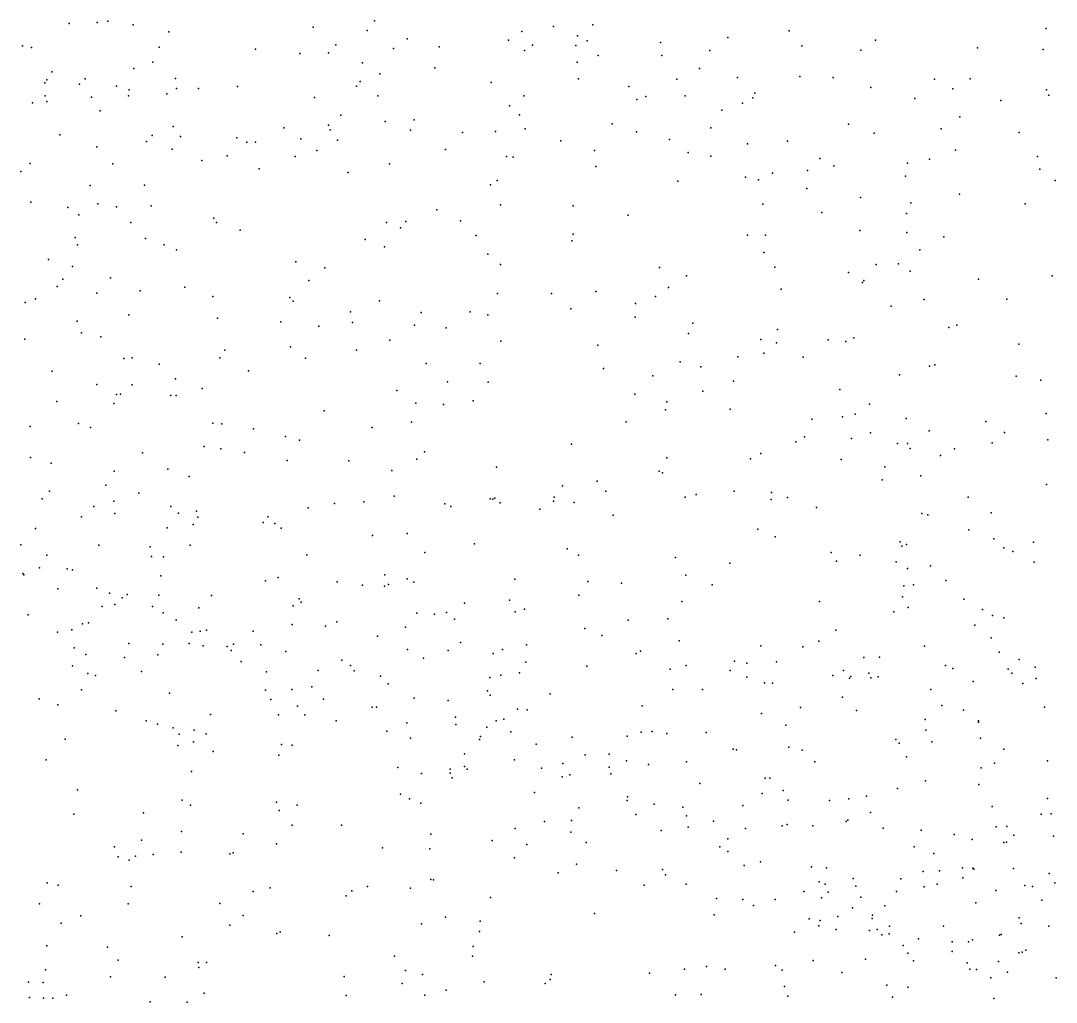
# Model space of a CAD drawing. Header units: metres. Extents: x -25 to 25, y -27.7 to 27.8.
# Drawn here: x 0.209 to 0.914, y -3.341 to -2.672 of the extents above; entities that cross this region are included whole.
import ezdxf

# ---------------------------------------------------------------- set-up
doc = ezdxf.new("R2010")
doc.units = ezdxf.units.M

msp = doc.modelspace()

# ---------------------------------------------------------------- linework, layer by layer
for p in [(0.2416, -2.6736, 4.6429), (0.2606, -2.6731, -0.9456), (0.2679, -2.672, 11.9811), (0.4498, -2.6718, 10.6394), (0.2853, -2.6747, 10.8343), (0.3096, -2.6794, 6.7393), (0.408, -2.6762, -1.2391), (0.4447, -2.6785, 4.4639), (0.55, -2.6791, -12.1851), (0.5717, -2.6757, 15.2177), (0.5984, -2.6747, 10.5222), (0.7323, -2.6788, 24.5955), (0.9073, -2.677, -5.6068), (0.4233, -2.6883, -1.344), (0.472, -2.6841, -12.0682), (0.5409, -2.6851, 4.3523), (0.5574, -2.6884, -5.4107), (0.5869, -2.6886, 1.5348), (0.5881, -2.682, -1.6557), (0.5947, -2.6856, 4.2865), (0.6447, -2.6866, 15.2828), (0.6904, -2.6832, 10.467), (0.791, -2.6851, -3.3613), (0.2099, -2.6889, -11.6412), (0.2159, -2.69, 12.5822), (0.303, -2.6899, 25.3898), (0.3686, -2.6912, -11.8854), (0.3988, -2.6942, 4.5336), (0.4183, -2.6938, 25.2059), (0.4627, -2.6908, 25.109), (0.4937, -2.6896, 15.2539), (0.5519, -2.692, -22.9396), (0.602, -2.6954, -24.0134), (0.6454, -2.6954, 15.3744), (0.6783, -2.692, -12.2957), (0.7408, -2.6889, 3.5488), (0.781, -2.6918, -12.3701), (0.8607, -2.6903, 15.3963), (0.9053, -2.6914, 24.3967), (0.2987, -2.7, 15.353), (0.4415, -2.7005, -25.1779), (0.5878, -2.7, 3.193), (0.2298, -2.7066, 15.4657), (0.2857, -2.7043, 19.3815), (0.4534, -2.7079, -1.5011), (0.4908, -2.7039, 15.4081), (0.6712, -2.7043, 15.4639), (0.225, -2.7141, 4.7027), (0.2264, -2.7122, 25.5264), (0.2487, -2.715, 19.1221), (0.2525, -2.7115, 22.7876), (0.2739, -2.7164, 2.9086), (0.314, -2.7112, 15.4893), (0.3563, -2.7166, 2.9575), (0.4375, -2.7165, 22.8474), (0.4399, -2.7133, 15.5258), (0.5292, -2.7138, 15.6377), (0.5888, -2.7113, -1.0639), (0.6229, -2.7166, 3.2572), (0.6558, -2.7116, 15.6125), (0.6971, -2.7106, 4.1538), (0.7395, -2.7099, 4.0798), (0.7622, -2.7104, 15.5178), (0.8314, -2.7116, 3.0403), (0.8556, -2.7114, -5.5614), (0.2252, -2.723, 1.2371), (0.2568, -2.7239, -1.0053), (0.282, -2.7229, 20.7635), (0.2825, -2.719, 12.0644), (0.3081, -2.7216, -3.8438), (0.3147, -2.718, -1.0732), (0.3297, -2.718, 22.1244), (0.452, -2.7231, -11.9696), (0.5515, -2.723, 3.1567), (0.6346, -2.7234, -5.433), (0.6615, -2.723, 23.0304), (0.7088, -2.7212, 3.3924), (0.7879, -2.7172, 23.1711), (0.8439, -2.7183, 10.3726), (0.9076, -2.7189, 15.4666), (0.9092, -2.7226, -1.9769), (0.2167, -2.7277, -0.9836), (0.2265, -2.7268, 22.4895), (0.4087, -2.7241, 15.6684), (0.5416, -2.7297, -1.6302), (0.6284, -2.7255, 15.7366), (0.7005, -2.7279, -5.4696), (0.7076, -2.7243, 15.7034), (0.818, -2.7248, 15.6639), (0.8765, -2.7261, -21.692), (0.2627, -2.7333, 15.6413), (0.4267, -2.7361, 21.7039), (0.5486, -2.7359, 4.4021), (0.6864, -2.7327, 24.6764), (0.8485, -2.7373, -1.9115), (0.3125, -2.744, -1.1446), (0.3879, -2.7447, -1.3704), (0.4183, -2.743, -15.6234), (0.457, -2.7404, -21.4359), (0.4767, -2.7394, -3.736), (0.6116, -2.742, 24.8596), (0.6789, -2.7447, 3.0322), (0.7726, -2.7424, -21.4022), (0.2353, -2.7495, 11.8925), (0.2981, -2.75, -11.6928), (0.3175, -2.7508, 3.3672), (0.3559, -2.7517, -1.2962), (0.3996, -2.7522, -5.3963), (0.4194, -2.7461, 15.7669), (0.4742, -2.7465, 3.0282), (0.5096, -2.7479, -5.4118), (0.5322, -2.7472, 10.5595), (0.5523, -2.7455, 22.9058), (0.6283, -2.7476, 10.4851), (0.7902, -2.7485, 3.9391), (0.8358, -2.7455, 24.5339), (0.8891, -2.7479, 15.7052), (0.2605, -2.7578, 2.8398), (0.2943, -2.7541, -27.6448), (0.3627, -2.7546, -11.7781), (0.3685, -2.7546, -3.8299), (0.4245, -2.7533, 21.5464), (0.5767, -2.7536, -3.6509), (0.6508, -2.7527, 24.7732), (0.7038, -2.7557, 15.8722), (0.7311, -2.7538, 23.0719), (0.3118, -2.7594, 4.6654), (0.3493, -2.7638, 1.3519), (0.3956, -2.7643, 4.5958), (0.4103, -2.7602, -11.8402), (0.4981, -2.7595, -22.1782), (0.5397, -2.7643, -24.2184), (0.5442, -2.7647, 3.0914), (0.5995, -2.7602, -1.7184), (0.6634, -2.7617, -29.0357), (0.679, -2.7642, 3.2951), (0.7531, -2.7656, -3.4589), (0.828, -2.7661, -12.3056), (0.8457, -2.7601, 15.8298), (0.9016, -2.7644, -15.4973), (0.2151, -2.7692, 20.0048), (0.2713, -2.7694, -11.6271), (0.332, -2.767, 2.8682), (0.3711, -2.7728, 25.3694), (0.4598, -2.7693, -11.9004), (0.6006, -2.7711, 4.3664), (0.7626, -2.7707, 24.6252), (0.8128, -2.7688, -3.3714), (0.903, -2.773, -1.1039), (0.2086, -2.7745, -3.9389), (0.4318, -2.7753, 15.8848), (0.7026, -2.7784, -1.8016), (0.7113, -2.7802, 10.4277), (0.7208, -2.7756, 4.1672), (0.7447, -2.7739, -22.3375), (0.8115, -2.7778, 3.8462), (0.2559, -2.7841, 11.9789), (0.293, -2.7839, 12.153), (0.5287, -2.7837, 15.9202), (0.5333, -2.7808, 25.0743), (0.6563, -2.7812, 4.3026), (0.7444, -2.7862, 2.8674), (0.9136, -2.7807, -12.3147), (0.7809, -2.7922, 4.059), (0.8483, -2.7899, 15.9349), (0.2156, -2.7954, 15.8294), (0.2407, -2.7991, -1.1115), (0.2611, -2.7967, 25.542), (0.2739, -2.7986, -25.5125), (0.2976, -2.7979, 19.7085), (0.4922, -2.8006, 25.1976), (0.5356, -2.7973, -11.9634), (0.5851, -2.798, -12.035), (0.7143, -2.7968, 15.9723), (0.8152, -2.7959, 3.7579), (0.8931, -2.7966, -1.9788), (0.2483, -2.8041, -5.4217), (0.3403, -2.8064, -3.8715), (0.5083, -2.8081, 2.9912), (0.6226, -2.8042, 24.9287), (0.7546, -2.8024, -1.8485), (0.8122, -2.8032, -12.248), (0.2837, -2.8092, 12.3189), (0.3421, -2.8094, 22.7683), (0.3582, -2.8146, -11.6864), (0.4579, -2.8094, 25.2824), (0.4675, -2.813, -3.7793), (0.4711, -2.8087, -1.5879), (0.7805, -2.8148, -5.5397), (0.2458, -2.8196, 18.9938), (0.2936, -2.8201, 15.9154), (0.4433, -2.821, 2.884), (0.5189, -2.8181, -11.8944), (0.5842, -2.8219, -3.6748), (0.585, -2.8172, 4.4243), (0.7038, -2.8179, -12.1256), (0.7162, -2.8179, -3.5362), (0.8125, -2.8162, 23.1097), (0.8376, -2.819, 6.4997), (0.2474, -2.8245, 6.9168), (0.3063, -2.8245, -11.5984), (0.3147, -2.828, 2.772), (0.4564, -2.8258, 22.0249), (0.715, -2.8298, 4.2161), (0.8213, -2.828, 3.665), (0.2276, -2.8346, 11.8952), (0.3961, -2.8361, 2.7992), (0.527, -2.8308, 10.5423), (0.2438, -2.8392, -3.9565), (0.4159, -2.8402, -3.8407), (0.5356, -2.8379, 4.5033), (0.6439, -2.8399, -12.0312), (0.7224, -2.8397, 3.2854), (0.7727, -2.8434, 16.0682), (0.7916, -2.8379, 10.367), (0.8067, -2.8375, 3.558), (0.8147, -2.8425, 3.9694), (0.2372, -2.848, -11.4773), (0.2698, -2.8471, -1.3474), (0.405, -2.8488, 3.1385), (0.6624, -2.8456, -1.785), (0.7823, -2.8502, 1.5814), (0.7832, -2.8488, 3.4405), (0.8612, -2.8479, 24.5839), (0.9114, -2.8457, 10.3076), (0.2334, -2.8529, 4.8), (0.2604, -2.8575, -27.8776), (0.29, -2.8558, -1.4266), (0.3204, -2.8534, -5.4261), (0.5336, -2.8578, -11.8305), (0.5704, -2.8578, 25.1476), (0.6006, -2.8563, 10.4729), (0.6501, -2.8535, 3.1253), (0.7268, -2.8548, 23.0045), (0.2117, -2.8638, 0.8978), (0.2187, -2.8613, 20.1306), (0.3395, -2.8598, -1.5191), (0.3919, -2.8605, 25.444), (0.3943, -2.8629, 10.6443), (0.453, -2.8626, 4.606), (0.6275, -2.8646, -11.9602), (0.6412, -2.8597, 1.4959), (0.8243, -2.8618, -12.1575), (0.8807, -2.8616, -3.3047), (0.4333, -2.8702, -1.5997), (0.4816, -2.8706, 1.3759), (0.5149, -2.8701, 2.8659), (0.5834, -2.8681, -1.736), (0.8018, -2.8664, -3.4282), (0.247, -2.8765, 11.9798), (0.2823, -2.8722, 15.9925), (0.3428, -2.8746, 4.7172), (0.3858, -2.8769, 19.1985), (0.4348, -2.8775, 6.8705), (0.527, -2.8723, 22.8312), (0.6274, -2.8738, 3.0539), (0.6667, -2.878, 24.9186), (0.2501, -2.8846, 12.3796), (0.4117, -2.8799, 19.4007), (0.4769, -2.8793, -11.7332), (0.4985, -2.8811, 21.8289), (0.6636, -2.8849, -3.6369), (0.7243, -2.8822, 10.3935), (0.8411, -2.8809, 3.7157), (0.8466, -2.8793, 3.8733), (0.2114, -2.8888, -21.8208), (0.2631, -2.8873, 10.8263), (0.4602, -2.8896, 2.7992), (0.5358, -2.8901, 25.2963), (0.6018, -2.893, -5.4625), (0.713, -2.889, 4.3161), (0.7237, -2.8914, 3.232), (0.7589, -2.8893, -12.0442), (0.7708, -2.8904, 4.1561), (0.7764, -2.888, 3.3705), (0.8888, -2.8922, -5.6568), (0.3477, -2.8964, 25.5435), (0.3925, -2.8941, -5.4292), (0.4374, -2.8963, 16.0815), (0.7149, -2.8983, -3.582), (0.2788, -2.9019, 12.2765), (0.2846, -2.9016, 22.6971), (0.303, -2.9058, 20.6146), (0.3442, -2.9016, -11.5408), (0.4027, -2.9018, -24.5799), (0.4848, -2.9054, 21.3146), (0.5218, -2.9055, 2.8659), (0.6581, -2.9042, -24.9872), (0.6973, -2.9008, -5.5163), (0.7418, -2.9011, -23.1867), (0.828, -2.9073, 3.5781), (0.8316, -2.9063, -12.0789), (0.2301, -2.9107, -11.3863), (0.3639, -2.9104, 1.1667), (0.6057, -2.9088, -3.7119), (0.6393, -2.9137, 4.435), (0.6721, -2.9076, -11.9136), (0.8074, -2.9131, 3.4547), (0.8869, -2.914, -1.9986), (0.2604, -2.9196, 22.6897), (0.2845, -2.92, 4.8013), (0.3141, -2.9158, -21.5739), (0.4995, -2.9178, 25.3859), (0.5271, -2.9181, -5.4562), (0.6943, -2.9174, 6.6946), (0.9037, -2.9168, -12.1047), (0.2738, -2.9266, -5.4546), (0.2767, -2.9264, 25.6371), (0.311, -2.9273, -3.9692), (0.3145, -2.9272, 10.7435), (0.3323, -2.9225, 7.0175), (0.465, -2.9238, -3.8524), (0.627, -2.9263, 2.9829), (0.6735, -2.9243, 25.0377), (0.7669, -2.923, 3.2958), (0.2332, -2.9314, -28.4361), (0.272, -2.9326, 12.0679), (0.4779, -2.9324, 4.6283), (0.4967, -2.9333, -11.6717), (0.5169, -2.9308, 21.5008), (0.6488, -2.9316, -11.8348), (0.7871, -2.9332, 24.7485), (0.4154, -2.9377, 4.6949), (0.6481, -2.937, 25.1429), (0.6921, -2.9365, 16.1987), (0.7685, -2.9417, 4.2681), (0.7772, -2.9399, -1.9003), (0.9073, -2.9395, -22.9641), (0.215, -2.9484, 12.4538), (0.248, -2.9462, -1.5197), (0.2562, -2.9489, 20.4357), (0.3396, -2.946, -11.4779), (0.3456, -2.9464, -5.4495), (0.4481, -2.9491, -11.597), (0.4748, -2.9453, 2.7493), (0.6213, -2.9451, 6.8632), (0.7477, -2.9434, -5.5609), (0.812, -2.9429, -11.9835), (0.8664, -2.945, -12.0279), (0.3672, -2.9499, 2.6606), (0.389, -2.9552, 10.6566), (0.7427, -2.9553, 3.1877), (0.7747, -2.9565, -3.5166), (0.7876, -2.9526, -29.0626), (0.8276, -2.9512, 4.0852), (0.879, -2.9525, 3.8513), (0.3337, -2.9619, 2.9704), (0.3449, -2.9635, 4.7694), (0.3985, -2.9577, -1.6376), (0.5839, -2.9604, 4.5373), (0.7369, -2.9588, 24.8878), (0.8062, -2.9599, 16.296), (0.8128, -2.9599, 23.0101), (0.8148, -2.9633, 2.6235), (0.8449, -2.9636, -3.4063), (0.8707, -2.9595, 3.6873), (0.9086, -2.9573, -3.3043), (0.2152, -2.9695, -24.7945), (0.2915, -2.9663, 12.1515), (0.3612, -2.966, 25.5888), (0.4785, -2.9705, 22.4056), (0.4838, -2.9656, 25.4598), (0.649, -2.9696, -5.5155), (0.706, -2.9703, 3.089), (0.7129, -2.9667, -11.834), (0.7677, -2.9709, 6.996), (0.8354, -2.9682, 10.3295), (0.2294, -2.9734, -9.4098), (0.3088, -2.9775, -11.3905), (0.3902, -2.9716, 19.6839), (0.4323, -2.9717, -5.4634), (0.5328, -2.9761, 4.5966), (0.7975, -2.9759, 4.2012), (0.2723, -2.9787, 12.3206), (0.3235, -2.9823, -27.5359), (0.4616, -2.9783, 20.9929), (0.6437, -2.9787, -3.7141), (0.646, -2.98, 4.467), (0.7956, -2.9847, -11.8901), (0.8221, -2.982, 10.3257), (0.2667, -2.9882, -9.5171), (0.5779, -2.9887, 16.2439), (0.6014, -2.9855, 2.8723), (0.9076, -2.9879, 7.3399), (0.2232, -2.9977, -15.7495), (0.2283, -2.9923, 16.1522), (0.272, -2.9991, -11.2402), (0.2892, -2.9937, -4.0241), (0.463, -2.9957, -1.719), (0.5286, -2.9977, -3.8386), (0.5304, -2.9979, 7.1607), (0.5318, -2.9972, -11.6048), (0.5716, -2.9991, 21.9221), (0.5721, -2.9964, -0.9854), (0.6074, -2.9923, 10.4655), (0.6614, -2.9965, 25.2545), (0.669, -2.9946, 2.9786), (0.6947, -2.9925, 16.2978), (0.7199, -2.9981, 4.3818), (0.7203, -2.9933, -3.6326), (0.7311, -2.9968, 25.0357), (0.8543, -2.9965, -11.9266), (0.2585, -3.0029, 11.9659), (0.3108, -3.0028, 2.5994), (0.3285, -3.006, -28.6084), (0.4046, -3.0037, 19.0733), (0.4225, -3.0009, 20.8277), (0.4425, -2.9996, -15.8209), (0.4977, -3.001, 16.2167), (0.5016, -3.0028, 22.7729), (0.5353, -3.0003, 10.5297), (0.5624, -3.0047, 21.726), (0.5858, -3.0002, -11.6545), (0.7509, -3.0036, 7.2431), (0.25, -3.0099, -5.507), (0.2728, -3.0077, 0.8078), (0.3161, -3.0074, -1.6178), (0.3292, -3.0102, -9.4122), (0.377, -3.0099, 22.7047), (0.6124, -3.0087, -1.8045), (0.8227, -3.0077, -3.4736), (0.8268, -3.0086, -1.9777), (0.8699, -3.0072, -5.6973), (0.2187, -3.0179, -10.9623), (0.3084, -3.0174, 16.1943), (0.3262, -3.0152, -11.327), (0.3738, -3.0138, 7.2293), (0.3817, -3.0145, -11.4232), (0.386, -3.0177, -5.4907), (0.711, -3.0184, -1.8892), (0.8547, -3.0188, 24.7536), (0.4483, -3.0226, -28.7882), (0.472, -3.0213, -3.9043), (0.7227, -3.0236, -11.7498), (0.808, -3.027, 3.3493), (0.8717, -3.0249, 3.9795), (0.8988, -3.0272, -3.3739), (0.2087, -3.029, 25.7712), (0.2618, -3.0291, -11.041), (0.2968, -3.0304, 22.6618), (0.324, -3.0291, 25.6539), (0.484, -3.0343, -11.4989), (0.5179, -3.0283, -1.7635), (0.5809, -3.0318, 2.7914), (0.7608, -3.0341, -1.9381), (0.809, -3.0299, 24.8634), (0.8122, -3.0287, -5.6596), (0.8786, -3.0309, 3.6685), (0.8848, -3.0336, 3.7723), (0.2264, -3.036, 3.1026), (0.2978, -3.0369, -11.1774), (0.306, -3.0371, 10.7911), (0.4035, -3.0358, -9.4936), (0.5886, -3.036, 4.5683), (0.6549, -3.0376, -11.6626), (0.6919, -3.0415, 10.4144), (0.7646, -3.0402, 7.4733), (0.7806, -3.036, 4.2973), (0.8051, -3.0405, -11.8014), (0.8993, -3.0407, -11.8888), (0.2101, -3.0484, -1.5822), (0.2214, -3.0446, -28.2091), (0.2403, -3.0454, -10.7628), (0.244, -3.0459, -10.6876), (0.813, -3.045, 16.408), (0.8285, -3.0432, 3.4718), (0.2108, -3.0494, 0.6213), (0.3041, -3.0501, -11.1084), (0.3754, -3.0534, 2.5909), (0.384, -3.0512, -9.6306), (0.4242, -3.0541, -1.7287), (0.4568, -3.0495, -5.5197), (0.4719, -3.0522, 19.4461), (0.4766, -3.0543, -9.3531), (0.5453, -3.0524, 4.6209), (0.595, -3.0539, 22.8248), (0.6181, -3.0552, -11.5993), (0.6618, -3.0496, 2.9014), (0.8391, -3.0532, 10.3269), (0.234, -3.059, -10.5553), (0.2605, -3.0585, 2.5396), (0.269, -3.0618, 25.7213), (0.4415, -3.0565, 22.6104), (0.4564, -3.0571, -24.2875), (0.4593, -3.0561, 2.6568), (0.6797, -3.0563, -3.717), (0.8104, -3.057, 1.5669), (0.817, -3.0562, 10.1168), (0.2728, -3.0696, -9.8448), (0.2777, -3.0651, -1.6444), (0.2812, -3.0628, 4.8526), (0.3027, -3.0632, 12.2317), (0.3386, -3.0634, -1.6839), (0.3983, -3.0657, -9.3159), (0.3998, -3.0681, -9.6976), (0.5111, -3.0687, -9.4177), (0.5418, -3.0666, 21.367), (0.589, -3.0633, -5.5523), (0.6591, -3.0676, -5.5873), (0.7529, -3.0675, 4.361), (0.8094, -3.0644, 4.2218), (0.8512, -3.0659, 4.0946), (0.2137, -3.0766, 4.9173), (0.2642, -3.0709, -10.4856), (0.2984, -3.0711, -4.0696), (0.3057, -3.0754, -10.9213), (0.3299, -3.0718, -9.2669), (0.3943, -3.0706, -25.426), (0.4786, -3.0756, -9.2833), (0.4906, -3.0763, 10.5802), (0.4987, -3.075, 25.552), (0.5456, -3.0746, -9.3437), (0.552, -3.0728, -3.8599), (0.8037, -3.0747, 25.0176), (0.8133, -3.0716, 7.7928), (0.8641, -3.0731, 3.5796), (0.2507, -3.0827, -27.9473), (0.2549, -3.0822, -10.346), (0.3145, -3.0802, -10.7965), (0.3935, -3.0833, -9.7972), (0.4241, -3.0814, -3.9914), (0.5043, -3.0797, -9.51), (0.6226, -3.0804, 25.4252), (0.6495, -3.0794, -28.9559), (0.8589, -3.0838, -9.0539), (0.8709, -3.0772, -5.7507), (0.8786, -3.0786, -2.0717), (0.2336, -3.0884, -10.2264), (0.2435, -3.0868, -9.26), (0.3251, -3.0885, -10.6998), (0.331, -3.0877, 19.8825), (0.3351, -3.0871, -10.6246), (0.3669, -3.0878, -5.5404), (0.4163, -3.0845, 10.6532), (0.4708, -3.0851, -9.6165), (0.593, -3.0859, -11.4966), (0.6045, -3.0908, -9.2308), (0.7641, -3.0872, -11.6434), (0.2822, -3.0962, -10.0679), (0.3054, -3.0966, -10.1376), (0.3233, -3.0963, -9.9916), (0.333, -3.0977, 2.5425), (0.3536, -3.0967, -10.3077), (0.3723, -3.0971, -11.1668), (0.4518, -3.0911, -11.3312), (0.5083, -3.0955, -25.1401), (0.5533, -3.0971, 10.521), (0.6573, -3.0943, 22.1277), (0.7129, -3.0978, 16.4315), (0.7524, -3.0945, -9.1523), (0.87, -3.0924, 16.4828), (0.2451, -3.0992, 2.8838), (0.253, -3.1038, -4.1287), (0.3021, -3.104, -5.5613), (0.3492, -3.0983, -10.2034), (0.3521, -3.1009, -10.0721), (0.3892, -3.1016, -10.3795), (0.4721, -3.1003, 16.3314), (0.5, -3.1009, 4.6902), (0.5305, -3.1031, 21.2054), (0.5369, -3.1003, -9.2141), (0.6281, -3.103, 10.4601), (0.631, -3.1015, -3.7981), (0.7416, -3.0985, -9.2413), (0.8245, -3.0981, -9.1437), (0.8754, -3.102, -3.4661), (0.244, -3.1115, -0.8341), (0.2794, -3.1058, 11.9732), (0.3589, -3.1084, -10.8841), (0.4274, -3.1075, -9.8643), (0.4334, -3.1113, -9.9416), (0.4831, -3.1062, -3.948), (0.5529, -3.109, 7.435), (0.5944, -3.1116, -9.4769), (0.662, -3.1112, 22.3052), (0.695, -3.1082, -1.9267), (0.7034, -3.1097, 4.4668), (0.7237, -3.1087, 2.9758), (0.7832, -3.1057, -23.6373), (0.7939, -3.1056, 3.2333), (0.8389, -3.1112, 22.9614), (0.889, -3.1072, -8.9228), (0.2544, -3.1167, 22.633), (0.2596, -3.1179, 18.7788), (0.2909, -3.1153, -27.7014), (0.376, -3.1155, -10.9832), (0.4112, -3.1145, -10.5021), (0.4358, -3.1148, -10.1475), (0.4537, -3.1184, -10.3105), (0.5358, -3.1178, -1.8235), (0.5484, -3.1161, 2.6957), (0.6511, -3.1137, -9.4142), (0.6921, -3.1147, 7.619), (0.7621, -3.1179, -9.3335), (0.7692, -3.1146, -0.9241), (0.7744, -3.1186, 3.1183), (0.7865, -3.1164, 16.4796), (0.7929, -3.119, -2.0131), (0.8437, -3.1133, 3.4814), (0.8815, -3.1136, -9.2563), (0.8841, -3.1164, 4.014), (0.8998, -3.1124, 3.8114), (0.407, -3.1258, 2.6339), (0.459, -3.1237, -10.0423), (0.5282, -3.1193, 1.2612), (0.7034, -3.1192, -5.6511), (0.7155, -3.1229, -9.0768), (0.721, -3.1232, 25.3638), (0.7734, -3.1198, -3.6459), (0.7879, -3.1196, 10.6639), (0.8576, -3.1222, -11.6289), (0.8914, -3.1234, 3.6882), (0.9006, -3.1201, 2.4901), (0.2501, -3.1278, 11.859), (0.31, -3.1301, -24.523), (0.3753, -3.128, 22.6852), (0.3934, -3.1275, -10.79), (0.5268, -3.1284, -0.9134), (0.5286, -3.1313, -11.2932), (0.5693, -3.1306, 22.7941), (0.653, -3.1276, 4.5389), (0.6731, -3.1276, 2.838), (0.7686, -3.1327, 22.9144), (0.8289, -3.1275, 25.11), (0.2212, -3.1339, 11.7681), (0.2339, -3.1381, 10.9491), (0.3791, -3.1344, -4.0622), (0.3972, -3.1388, -1.7591), (0.415, -3.1342, -10.7152), (0.4482, -3.1397, -11.111), (0.451, -3.1396, -10.6217), (0.4768, -3.1335, -11.2092), (0.5, -3.135, -10.184), (0.6322, -3.1386, -9.5344), (0.74, -3.1399, -9.4166), (0.8363, -3.1385, -3.5521), (0.9062, -3.1397, 3.8848), (0.2734, -3.1422, 4.8905), (0.338, -3.1445, 25.7085), (0.3843, -3.1449, 0.9688), (0.4022, -3.1449, 4.8017), (0.5049, -3.1463, 2.6279), (0.5471, -3.1409, -5.5959), (0.5538, -3.1413, -9.1375), (0.7134, -3.1438, 10.4179), (0.7782, -3.1419, -11.4908), (0.8511, -3.1417, -11.544), (0.2942, -3.1488, 22.8699), (0.3018, -3.1512, 12.0693), (0.3125, -3.1536, 16.3342), (0.4235, -3.149, 2.5535), (0.4717, -3.1503, 20.854), (0.5052, -3.1514, 16.3934), (0.5263, -3.1532, -10.4731), (0.5327, -3.1488, -10.3873), (0.5378, -3.1477, -9.8079), (0.7299, -3.1518, 2.4539), (0.825, -3.1479, -8.9515), (0.8614, -3.1488, 25.0328), (0.8614, -3.1499, -9.3638), (0.239, -3.1613, 12.3784), (0.3165, -3.1581, -1.7401), (0.3268, -3.1553, 10.8012), (0.3349, -3.1577, -15.9469), (0.4581, -3.156, 19.6419), (0.4743, -3.1607, -10.9871), (0.5219, -3.1595, 25.5953), (0.5426, -3.1563, -9.9973), (0.5844, -3.1601, -10.2747), (0.6218, -3.1594, -3.8414), (0.6315, -3.1566, -5.6288), (0.6389, -3.1562, -9.0873), (0.6489, -3.1575, 21.7051), (0.6757, -3.1569, -3.7784), (0.8253, -3.1552, 3.3795), (0.8626, -3.1606, -2.1024), (0.3156, -3.1658, 20.5314), (0.3263, -3.1632, 9.2238), (0.3863, -3.1651, 20.6767), (0.3936, -3.1654, -9.1751), (0.5213, -3.1616, -10.5866), (0.5598, -3.1647, 4.6569), (0.6942, -3.1682, -23.8508), (0.732, -3.1668, -11.3669), (0.8049, -3.1616, -5.7543), (0.8072, -3.1642, 25.2596), (0.8294, -3.1631, 10.3498), (0.8785, -3.1682, -11.4715), (0.2259, -3.1755, 2.4511), (0.3397, -3.1697, 2.5002), (0.3844, -3.1722, 8.8985), (0.511, -3.1713, -10.6836), (0.545, -3.1755, -11.1428), (0.5932, -3.1721, -10.1938), (0.6096, -3.1717, -9.7222), (0.6964, -3.1686, -9.0236), (0.7412, -3.1688, -24.8739), (0.8123, -3.1734, -3.6231), (0.4655, -3.1807, 25.6541), (0.5013, -3.1819, 9.2258), (0.511, -3.18, 21.0063), (0.5128, -3.1818, -10.7541), (0.5634, -3.1811, 9.0543), (0.5781, -3.178, -1.8864), (0.6095, -3.1805, -10.3723), (0.6215, -3.1762, 4.5928), (0.6365, -3.1787, 22.8271), (0.6622, -3.1768, -11.2825), (0.7497, -3.1769, -9.5246), (0.8632, -3.1809, 4.1211), (0.8723, -3.1777, 3.5793), (0.9083, -3.1761, -3.4785), (0.325, -3.1835, 11.9902), (0.4818, -3.1847, 19.1882), (0.5013, -3.1845, -1.8489), (0.5026, -3.1877, 19.3593), (0.5776, -3.1871, 10.5329), (0.5829, -3.1857, -9.8727), (0.6107, -3.1851, -11.2162), (0.716, -3.1879, 16.5181), (0.7191, -3.188, -5.7227), (0.2472, -3.196, -4.2041), (0.6713, -3.1915, 2.7868), (0.7281, -3.1963, 25.4187), (0.806, -3.195, 3.2351), (0.8251, -3.1898, -9.4591), (0.8615, -3.1924, -5.8524), (0.3186, -3.2029, 8.6642), (0.4673, -3.1988, -5.6362), (0.4735, -3.2021, 10.6444), (0.5587, -3.1977, -11.0519), (0.6219, -3.2033, -9.9914), (0.622, -3.2006, 21.4831), (0.7139, -3.1984, 9.1271), (0.7317, -3.2029, -11.2766), (0.7597, -3.2033, 2.9819), (0.773, -3.202, 8.0321), (0.7849, -3.2003, 25.3525), (0.9082, -3.2018, -9.4372), (0.3243, -3.2063, -4.1532), (0.383, -3.2043, -25.5888), (0.3848, -3.2099, 10.7512), (0.3971, -3.2063, 9.4469), (0.4813, -3.205, -4.0164), (0.589, -3.2082, 16.4794), (0.6403, -3.2057, -10.0957), (0.6598, -3.2078, -10.1823), (0.7006, -3.2066, -9.651), (0.8706, -3.2072, 25.1538), (0.2447, -3.2126, -9.176), (0.2922, -3.2117, -5.6526), (0.5656, -3.2174, -10.9474), (0.584, -3.2168, 25.5739), (0.6278, -3.2128, -1.949), (0.6623, -3.2136, 10.4805), (0.6807, -3.2172, -10.3748), (0.7711, -3.2176, -5.7908), (0.7722, -3.2165, -2.0752), (0.7877, -3.2114, 4.3313), (0.904, -3.2124, 3.8758), (0.9108, -3.2123, -2.2434), (0.3182, -3.2243, 12.1573), (0.3936, -3.2199, 18.9726), (0.4272, -3.22, -28.7082), (0.5456, -3.2223, 7.6435), (0.5834, -3.2247, -10.8063), (0.6451, -3.2236, 10.3631), (0.6635, -3.2213, -11.1661), (0.7024, -3.2222, -2.021), (0.7276, -3.2205, 2.8952), (0.7309, -3.2196, -3.7553), (0.7483, -3.2205, 22.1494), (0.7963, -3.2221, 3.1442), (0.8222, -3.2233, 4.2237), (0.8733, -3.2212, 9.0869), (0.8806, -3.221, 3.6377), (0.291, -3.2302, -1.7912), (0.3602, -3.226, 16.4074), (0.488, -3.2261, -9.1143), (0.5299, -3.2305, 8.6482), (0.5939, -3.2318, -10.8753), (0.6905, -3.2294, 1.4031), (0.8447, -3.2263, -2.1506), (0.8569, -3.2298, 1.5739), (0.8786, -3.2317, 8.9323), (0.8803, -3.2316, 4.0299), (0.8853, -3.2269, -3.5634), (0.9124, -3.2275, 25.0395), (0.2725, -3.2348, 25.7801), (0.318, -3.2383, 22.6444), (0.3533, -3.2388, 12.052), (0.3829, -3.2328, 0.8285), (0.4552, -3.2355, -1.8685), (0.4873, -3.2362, 4.7355), (0.5534, -3.2331, 2.6399), (0.685, -3.2348, -9.9877), (0.6905, -3.238, -8.986), (0.8175, -3.2347, 3.3414), (0.2749, -3.2415, 16.4064), (0.2824, -3.2438, 10.9305), (0.2868, -3.2412, 4.8929), (0.2988, -3.2401, 0.5493), (0.351, -3.2395, 4.8485), (0.5451, -3.2422, -5.6961), (0.7128, -3.2449, 4.475), (0.8308, -3.2393, -3.6519), (0.5748, -3.2525, 21.2413), (0.5873, -3.2465, 4.6337), (0.6146, -3.2508, -3.9154), (0.646, -3.2501, -10.7171), (0.7016, -3.2474, -11.0812), (0.7475, -3.2483, -10.2225), (0.7578, -3.249, 9.4957), (0.8235, -3.2516, -0.802), (0.8348, -3.2511, -11.221), (0.8503, -3.2491, 4.1427), (0.8575, -3.2492, -5.9292), (0.858, -3.25, 9.7499), (0.8851, -3.2496, 3.7136), (0.9095, -3.253, -6.0067), (0.2266, -3.2594, 8.5006), (0.488, -3.2571, -0.7918), (0.4898, -3.2573, 16.4819), (0.6479, -3.2538, -10.8224), (0.662, -3.2601, -5.7602), (0.7528, -3.2586, 10.4301), (0.7568, -3.2601, 4.3886), (0.7759, -3.2563, -10.2963), (0.8083, -3.2565, -8.9043), (0.8331, -3.2602, 3.4562), (0.8507, -3.2559, 25.2631), (0.9132, -3.2593, -8.7916), (0.2341, -3.2608, 2.6805), (0.2838, -3.2619, -28.4313), (0.3669, -3.2653, 10.812), (0.3785, -3.2627, 25.7301), (0.4342, -3.2648, 22.8247), (0.4449, -3.2618, -5.6991), (0.4743, -3.2629, 2.5591), (0.6334, -3.2608, 10.2113), (0.7422, -3.2651, -9.9568), (0.7588, -3.2657, -10.0911), (0.7777, -3.2616, -9.692), (0.8053, -3.2651, 3.2002), (0.8243, -3.262, -9.618), (0.8731, -3.2646, 8.746), (0.8929, -3.2611, -9.5738), (0.8981, -3.2617, 16.6637), (0.2214, -3.2735, 0.3938), (0.2819, -3.2737, -4.2346), (0.3443, -3.2734, -4.1909), (0.4304, -3.2682, -25.3153), (0.5287, -3.2694, 2.3975), (0.6827, -3.2699, -3.8545), (0.7008, -3.2707, -10.7603), (0.7228, -3.2706, 16.601), (0.7544, -3.2695, -9.8248), (0.7811, -3.269, -10.4179), (0.8594, -3.2729, -8.8499), (0.9045, -3.2712, -11.1859), (0.3601, -3.2815, -9.1255), (0.5995, -3.2803, 16.5481), (0.6812, -3.2811, 4.5302), (0.708, -3.2748, 9.7865), (0.7755, -3.2763, 8.6225), (0.789, -3.2813, 11.0057), (0.7975, -3.2749, -11.0831), (0.2361, -3.2868, 12.3423), (0.2495, -3.2817, -5.7307), (0.3511, -3.2882, -1.866), (0.4818, -3.2872, -4.0808), (0.4981, -3.2826, 1.1187), (0.5216, -3.2855, 10.6319), (0.7459, -3.2838, -28.9788), (0.7533, -3.285, -3.781), (0.7654, -3.2822, -10.6124), (0.7888, -3.2835, 4.3289), (0.8889, -3.2831, 3.8033), (0.8903, -3.287, 3.9043), (0.3832, -3.2938, -5.7271), (0.3855, -3.2928, 22.6657), (0.4189, -3.2951, 8.475), (0.5212, -3.2925, -5.7456), (0.736, -3.2929, -2.1231), (0.7525, -3.2886, 2.9289), (0.7644, -3.2911, -10.8646), (0.7869, -3.2918, -9.8853), (0.7923, -3.291, 22.3665), (0.7954, -3.2948, 3.0964), (0.8005, -3.2941, -2.1952), (0.8006, -3.2888, -11.0078), (0.8374, -3.2889, 22.8513), (0.8757, -3.2949, 2.3503), (0.8767, -3.2946, -10.2719), (0.9092, -3.2889, -6.0719), (0.2263, -3.3022, 11.1764), (0.3186, -3.2961, 11.8358), (0.517, -3.3026, -1.9683), (0.8099, -3.3019, -10.9384), (0.8203, -3.2975, -10.0746), (0.8434, -3.2994, 3.5287), (0.8544, -3.2995, -10.1633), (0.8573, -3.2982, -2.2852), (0.2677, -3.3032, 20.1193), (0.4633, -3.3093, 4.7609), (0.5165, -3.3092, 22.7191), (0.8131, -3.3072, -10.718), (0.8434, -3.3062, -10.6066), (0.8888, -3.307, 10.3579), (0.891, -3.3065, -10.4855), (0.8935, -3.3052, -23.734), (0.275, -3.3119, 2.4398), (0.3296, -3.3136, 9.7116), (0.3352, -3.3135, 12.2231), (0.676, -3.3162, 21.5787), (0.723, -3.3157, 25.4817), (0.7486, -3.3123, -5.9054), (0.7842, -3.3113, 25.409), (0.8169, -3.3124, 3.3397), (0.8535, -3.3137, -10.8583), (0.875, -3.3129, -3.6599), (0.2255, -3.3185, -16.0694), (0.2698, -3.3234, 20.3953), (0.307, -3.3235, 4.8779), (0.3299, -3.3169, 10.9018), (0.4291, -3.3232, -1.9318), (0.4709, -3.3191, 10.6994), (0.4825, -3.3217, 20.8466), (0.5701, -3.3218, 2.6286), (0.637, -3.3208, 10.0102), (0.661, -3.3182, 22.6531), (0.6886, -3.3182, -8.9607), (0.7275, -3.3189, 2.8439), (0.7682, -3.3205, -8.9037), (0.8554, -3.3182, 25.3223), (0.86, -3.3184, -9.8779), (0.881, -3.3202, -10.7841), (0.2138, -3.327, 22.6284), (0.224, -3.3272, 11.391), (0.4686, -3.328, 16.5299), (0.5244, -3.3267, 7.7962), (0.5661, -3.328, 8.4377), (0.5694, -3.3252, 25.6234), (0.729, -3.33, 4.4501), (0.7989, -3.329, 8.4141), (0.8131, -3.3305, -3.7461), (0.8698, -3.324, 4.0665), (0.9143, -3.324, -10.6732), (0.2146, -3.3374, -28.1836), (0.2241, -3.3378, 25.8344), (0.2305, -3.3379, 4.9222), (0.2399, -3.3358, -26.0161), (0.3336, -3.3344, -4.2453), (0.4303, -3.3361, 19.723), (0.484, -3.3359, 19.2239), (0.4986, -3.3325, 2.5601), (0.6548, -3.3356, -3.9351), (0.6724, -3.3355, 2.7456), (0.7313, -3.3366, 10.4863), (0.8026, -3.3373, -2.2659), (0.2969, -3.3405, -1.8936), (0.322, -3.3407, -24.3341), (0.8717, -3.3381, -8.8076)]:
    msp.add_point(p)

doc.saveas('drawing.dxf')
